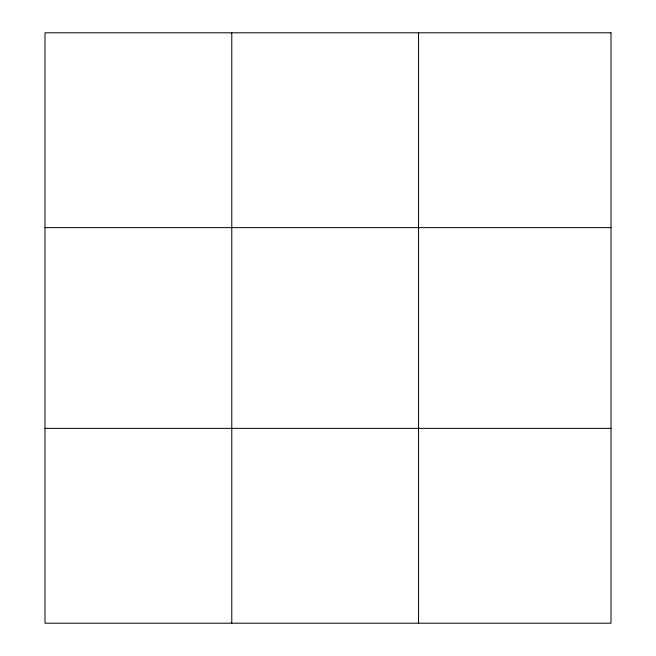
<?xml version="1.0" encoding="UTF-8"?>
<svg xmlns="http://www.w3.org/2000/svg" width="656" height="656" viewBox="0 0 656 656"><rect width="100%" height="100%" fill="white"/><g stroke="black" fill="none" stroke-linecap="round" stroke-linejoin="round"><path stroke-width="0.98" d="M231.781 623.2L231.781 32.8M418.561 623.2L418.561 32.8M44.993 227.632L611.007 227.632M44.993 428.368L611.007 428.368M611.007 32.8L611.007 623.2L44.993 623.2L44.993 32.8L611.007 32.8"/></g></svg>
